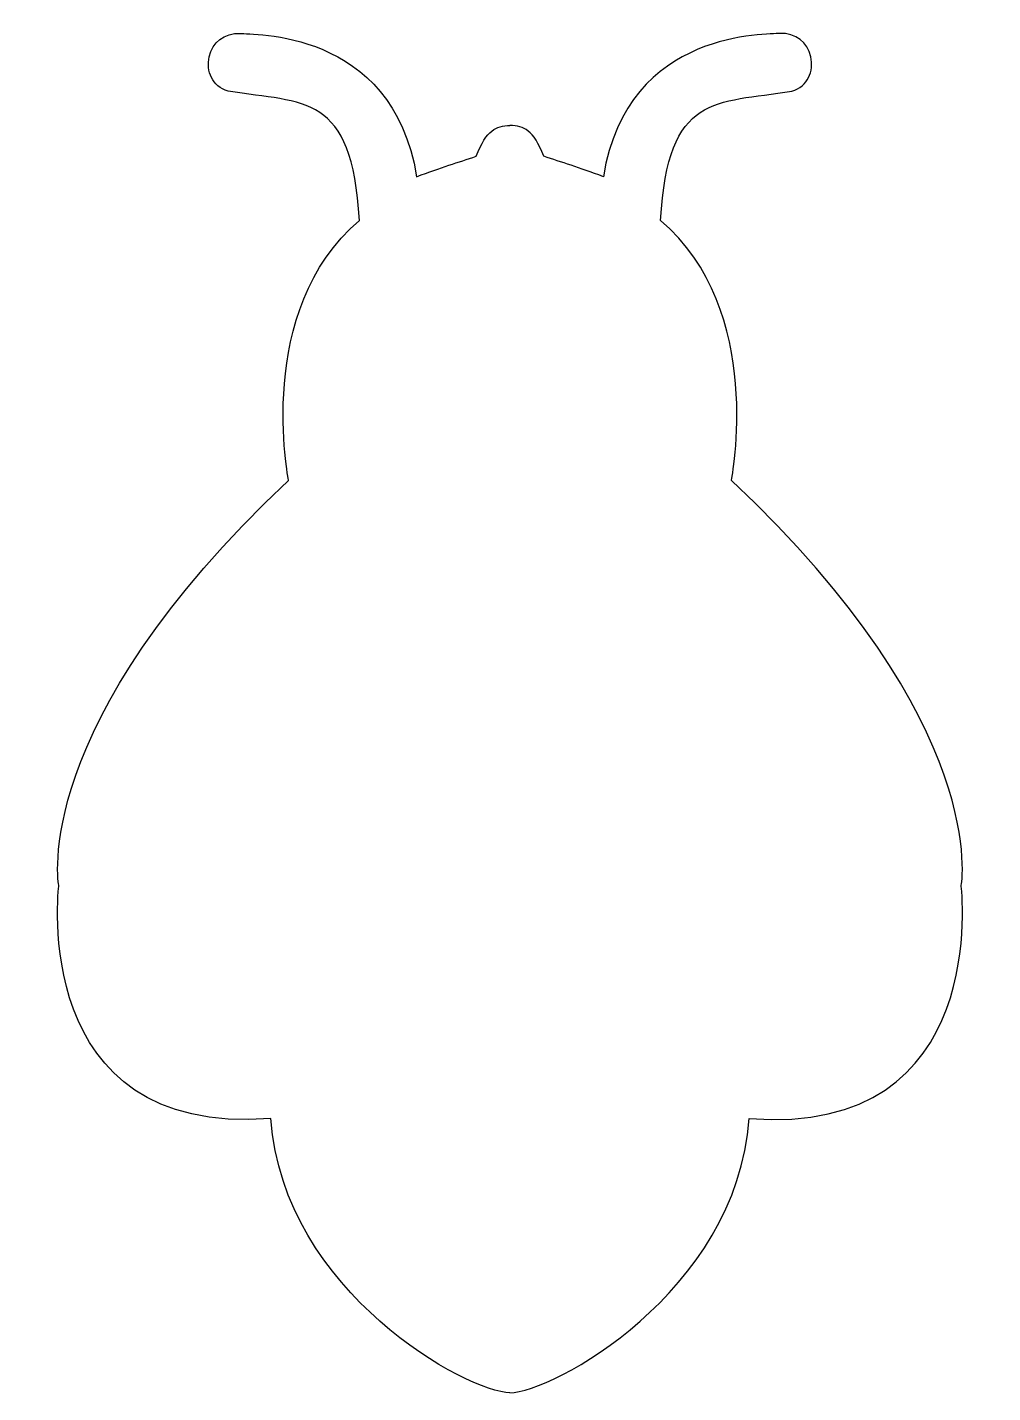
# Model space of a CAD drawing. Extents: x -1.6 to 51.6, y -0.1 to 75.2.
import ezdxf

# ---------------------------------------------------------------- set-up
doc = ezdxf.new("R2010")
doc.units = 0
doc.layers.add('Layer_2', color=7, linetype='CONTINUOUS')

msp = doc.modelspace()

# ---------------------------------------------------------------- linework, layer by layer
at = {"layer": 'Layer_2', "color": 1}
for points in [[(8.40904, 73.555828), (8.588994, 74.337205), (9.189545, 74.884647), (10.152914, 74.837439)], [(10.152914, 74.837439), (10.596652, 74.753841), (18.518306, 75.174628), (19.837375, 66.944438)], [(39.806431, 74.837439), (39.362693, 74.75384), (31.441036, 75.174628), (30.121966, 66.944438)], [(41.550305, 73.555828), (41.370351, 74.337205), (40.7698, 74.884647), (39.806431, 74.837439)], [(9.451982, 71.655713), (8.56854, 71.917228), (8.226395, 72.762764), (8.40904, 73.555828)], [(40.507363, 71.655713), (41.390804, 71.917228), (41.73295, 72.762764), (41.550305, 73.555828)], [(16.688049, 64.537626), (16.25942, 71.596609), (13.6841, 70.968356), (9.451982, 71.655713)], [(33.271294, 64.537626), (33.699924, 71.596609), (36.275244, 70.968356), (40.507363, 71.655713)], [(23.124388, 68.065498), (23.701062, 69.574303), (24.194486, 69.708737), (24.979669, 69.770944)], [(26.834952, 68.065498), (26.258278, 69.574303), (25.764852, 69.708737), (24.979669, 69.770944)], [(19.837375, 66.944438), (21.181999, 67.462613), (22.135473, 67.731448), (23.124388, 68.065498)], [(30.121966, 66.944438), (28.777342, 67.462613), (27.823867, 67.731448), (26.834952, 68.065498)], [(12.780109, 50.210053), (12.780109, 50.210053), (10.873256, 59.614281), (16.688049, 64.537626)], [(37.179235, 50.210053), (37.179235, 50.210053), (39.086089, 59.614281), (33.271294, 64.537626)], [(0.123575, 27.875191), (0.123575, 27.875191), (-1.601961, 36.683883), (12.780109, 50.210053)], [(49.83577, 27.875191), (49.83577, 27.875191), (51.561306, 36.683883), (37.179235, 50.210053)], [(11.796262, 15.0439), (-1.612046, 14.020544), (0.123575, 27.875191), (0.123575, 27.875191)], [(38.163083, 15.0439), (51.571391, 14.020544), (49.83577, 27.875191), (49.83577, 27.875191)], [(24.979669, -0.05685), (22.715495, -0.05685), (12.526205, 5.400363), (11.796262, 15.0439)], [(24.979669, -0.05685), (27.243845, -0.05685), (37.433139, 5.400363), (38.163083, 15.0439)]]:
    msp.add_open_spline(points, degree=3, dxfattribs=at)

doc.saveas('drawing.dxf')
